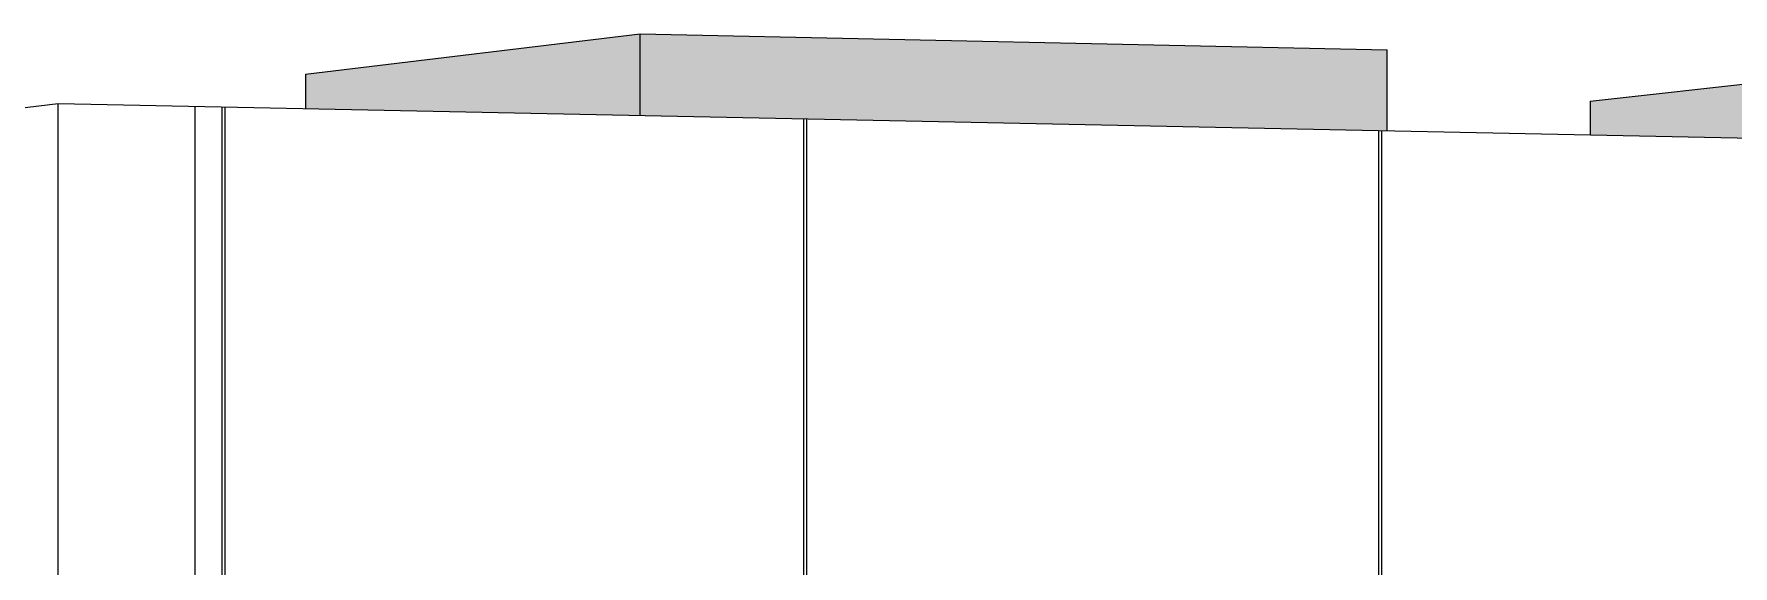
# Model space of a CAD drawing. Header units: inches. Extents: x 31156 to 31160, y -65 to 66.
# Drawn here: x 31156.90594 to 31156.94315, y 66.03434 to 66.04599 of the extents above; entities that cross this region are included whole.
import ezdxf

# ---------------------------------------------------------------- set-up
doc = ezdxf.new("R2010")
doc.units = ezdxf.units.IN
doc.header["$MEASUREMENT"] = 0
for name, color, linetype, lineweight in [('A-WALL-PATT', 111, 'Continuous', 13), ('L-SITE-WALL', 31, 'Continuous', 13), ('M-EQPM', 50, 'Continuous', 9)]:
    doc.layers.add(name, color=color, linetype=linetype, lineweight=lineweight)

# ---------------------------------------------------------------- blocks, each defined once
blk = doc.blocks.new('FP_49-Looking North West')
at = {"layer": 'A-WALL-PATT', "lineweight": 9}
for p, q in [((-3323.344125, 66.023681), (-3323.344125, 66.044392)), ((-3323.344058, 66.032232), (-3323.344058, 66.044391)), ((-3323.33138, 66.032043), (-3323.33138, 66.04413)), ((-3323.331314, 66.024231), (-3323.331314, 66.044129)), ((-3323.318785, 66.025023), (-3323.318785, 66.043872)), ((-3323.31872, 66.031855), (-3323.31872, 66.04387))]:
    blk.add_line(p, q, dxfattribs=at)

msp = doc.modelspace()

# ---------------------------------------------------------------- hatches: boundary and pattern name
at = {"layer": 'M-EQPM', "lineweight": 5}
for points in [[(31156.919217, 66.044205), (31156.919217, 66.045993), (31156.911886, 66.045111), (31156.911886, 66.044358), (31156.914294, 66.044308)], [(31156.935575, 66.043869), (31156.935575, 66.045643), (31156.919217, 66.045993), (31156.919217, 66.044205), (31156.923072, 66.044126)], [(31156.9478, 66.043618), (31156.9478, 66.045382), (31156.940024, 66.044523), (31156.940024, 66.04378), (31156.940568, 66.043769)]]:
    msp.add_hatch(color=256, dxfattribs=at).paths.add_polyline_path(points, flags=0)

# ---------------------------------------------------------------- linework, layer by layer
at = {"layer": 'L-SITE-WALL'}
for p, q in [((31156.906465, 66.044466), (31156.864255, 66.039387)), ((31156.906465, 66.023194), (31156.906465, 66.044466)), ((31157.01478, 66.042242), (31156.906465, 66.044466)), ((31156.90946, 66.044404), (31156.90946, 66.023383))]:
    msp.add_line(p, q, dxfattribs=at)
at = {"layer": 'M-EQPM'}
for p, q in [((31156.911886, 66.045111), (31156.919217, 66.045993)), ((31156.919217, 66.045993), (31156.935575, 66.045643)), ((31156.919217, 66.044205), (31156.919217, 66.045993)), ((31156.935575, 66.043869), (31156.935575, 66.045643)), ((31156.911886, 66.045111), (31156.911886, 66.044358)), ((31156.940024, 66.044523), (31156.9478, 66.045382)), ((31156.940024, 66.044523), (31156.940024, 66.04378))]:
    msp.add_line(p, q, dxfattribs=at)

# ---------------------------------------------------------------- block references
at = {"layer": 'L-SITE-WALL', "lineweight": 9}
msp.add_blockref('FP_49-Looking North West', (34480.254183, 0), dxfattribs=at)

doc.saveas('drawing.dxf')
